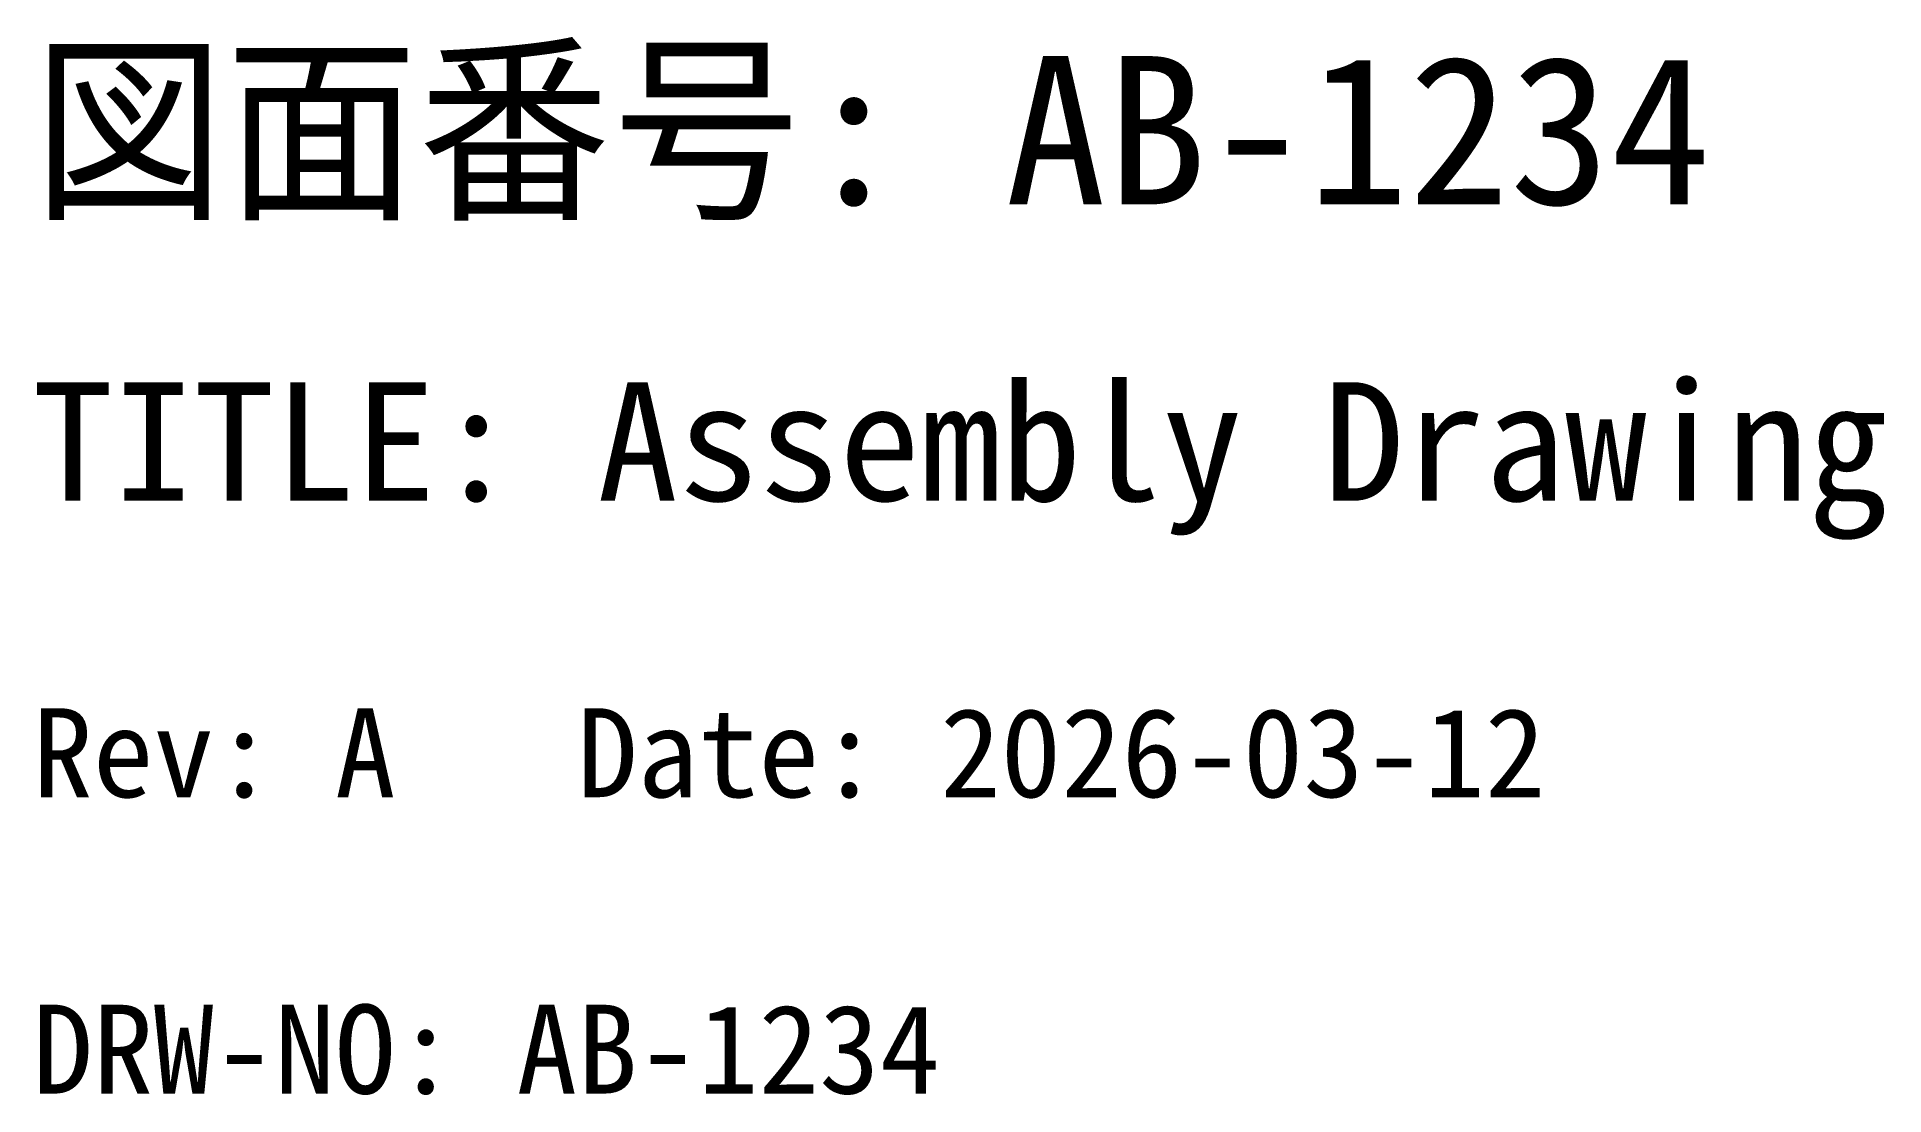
# Model space of a CAD drawing. Extents: x 50 to 175, y 140 to 211.
import ezdxf

# ---------------------------------------------------------------- set-up
doc = ezdxf.new("R2010")
doc.units = 0

msp = doc.modelspace()

# ---------------------------------------------------------------- texts
for s, height, p in [('図面番号: AB-1234', 10, (50, 200)), ('TITLE: Assembly Drawing', 8, (50, 180))]:
    msp.add_text(s, height=height).set_placement(p)
at = {"layer": 'TITLEBLOCK'}
for s, p in [('Rev: A   Date: 2026-03-12', (50, 160)), ('DRW-NO: AB-1234', (50, 140))]:
    msp.add_text(s, height=6, dxfattribs=at).set_placement(p)

doc.saveas('drawing.dxf')
